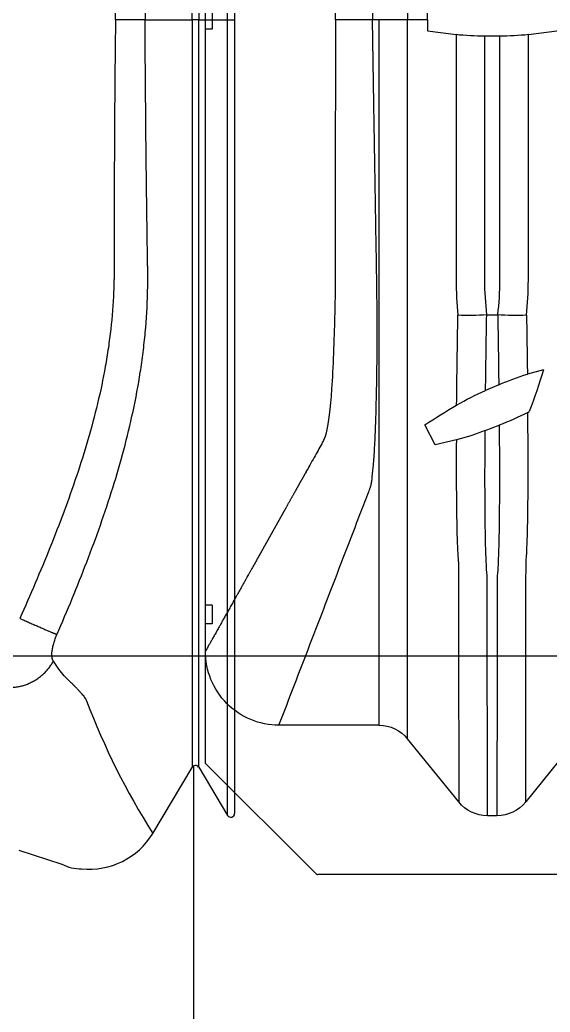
# Model space of a CAD drawing. Header units: millimetres. Extents: x -455371 to 117772, y -78417 to 116564.
# Drawn here: x -26186.3 to -26043.4, y 58876.5 to 59144 of the extents above; entities that cross this region are included whole.
import ezdxf

# ---------------------------------------------------------------- set-up
doc = ezdxf.new("R2010")
doc.units = ezdxf.units.MM
doc.layers.get('0').update_dxf_attribs({"color": 255})
doc.layers.add('BETON-STOP', color=141, linetype='Continuous')
doc.layers.add('Contorno-Cupolex', color=3, linetype='Continuous')
doc.layers.add('Cls', color=7, linetype='Continuous', lineweight=25)
doc.layers.add('quote', color=5, linetype='Continuous', lineweight=15)

# ---------------------------------------------------------------- blocks, each defined once
blk = doc.blocks.new('Cupolex H50')
at = {"layer": 'Contorno-Cupolex', "linetype": 'Continuous'}
for p, q in [((19749.908, 10213.89), (19749.908, 10192.535)), ((19747.5, 10192.535), (19746.707, 10192.535)), ((19747.5, 10192.535), (19748.773, 10192.535)), ((19748.944, 10192.535), (19748.773, 10192.535)), ((19748.944, 10192.535), (19749.723, 10192.535)), ((19749.723, 10192.535), (19749.908, 10192.535)), ((19749.908, 10192.535), (19749.908, 10171.18)), ((19747.709, 10170.646), (19748.773, 10172.417)), ((19748.808, 10172.46), (19748.808, 10172.452)), ((19748.808, 10172.452), (19748.808, 10164.735)), ((19748.944, 10172.425), (19749.723, 10171.128)), ((19744.105, 10170.197), (19745.264, 10169.82))]:
    blk.add_line(p, q, dxfattribs=at)
for centre, radius, start, end in [((19764.175, 10181.087), 19.498, 200.643, 212.3798), ((19748.859, 10172.365), 0.1, 120.3283, 149.0672), ((19748.858, 10172.374), 0.0994, 30.7422, 120.2295), ((19749.809, 10171.179), 0.0998, 210.9627, 0.7224), ((19746.005, 10171.669), 1.987, 263.9429, 329.0129), ((19745.761, 10170.723), 1.031, 241.1482, 271.9019)]:
    blk.add_arc(centre, radius, start, end, dxfattribs=at)
for points, knots in [([(19745.13, 10209.074), (19745.226, 10208.852), (19745.415, 10208.415), (19745.683, 10207.765), (19745.984, 10207), (19746.307, 10206.125), (19746.754, 10204.783), (19747.123, 10203.419), (19747.385, 10202.017), (19747.519, 10200.951), (19747.572, 10200.056), (19747.576, 10199.431), (19747.571, 10199.077), (19747.562, 10198.553), (19747.552, 10197.768), (19747.533, 10196.369), (19747.514, 10194.625), (19747.505, 10193.229), (19747.5, 10192.535)], [0, 0, 0, 0, 0.042924, 0.084471, 0.124692, 0.188647, 0.249907, 0.375615, 0.438991, 0.50263, 0.566109, 0.597857, 0.613444, 0.628905, 0.690742, 0.752592, 0.876921, 1, 1, 1, 1]), ([(19746.707, 10192.535), (19746.703, 10192.885), (19746.695, 10193.585), (19746.682, 10194.984), (19746.673, 10196.383), (19746.669, 10197.783), (19746.667, 10198.57), (19746.668, 10199.094), (19746.668, 10199.435), (19746.655, 10200.025), (19746.59, 10200.865), (19746.442, 10201.867), (19746.232, 10202.86), (19746.013, 10203.678), (19745.816, 10204.328), (19745.606, 10204.976), (19745.319, 10205.782), (19744.941, 10206.753), (19744.545, 10207.706), (19744.267, 10208.337), (19744.133, 10208.64)], [0, 0, 0, 0, 0.063564, 0.127097, 0.254201, 0.31775, 0.381331, 0.397214, 0.41286, 0.44336, 0.504368, 0.565708, 0.627174, 0.688693, 0.719527, 0.750429, 0.81247, 0.874829, 0.93973, 1, 1, 1, 1]), ([(19749.723, 10192.535), (19749.723, 10193.771), (19749.723, 10195.007), (19749.723, 10196.861), (19749.723, 10197.479), (19749.723, 10198.406), (19749.723, 10198.716), (19749.723, 10199.118), (19749.723, 10199.21), (19749.723, 10199.303)], [0, 0, 0, 0, 0.0625, 0.0625, 0.09375, 0.09375, 0.109375, 0.109375, 0.1140744, 0.1140744, 0.1140744, 0.1140744]), ([(19748.773, 10192.535), (19748.773, 10193.744), (19748.773, 10194.952), (19748.773, 10196.516), (19748.773, 10196.872), (19748.773, 10197.227)], [0, 0, 0, 0, 0.0625, 0.0625, 0.08086931, 0.08086931, 0.08086931, 0.08086931]), ([(19746.707, 10192.535), (19746.69, 10191.136), (19746.679, 10189.736), (19746.671, 10187.987), (19746.67, 10187.637), (19746.668, 10186.937), (19746.668, 10186.588), (19746.668, 10186.15), (19746.668, 10186.062), (19746.668, 10185.931), (19746.668, 10185.888), (19746.668, 10185.802), (19746.668, 10185.759), (19746.667, 10185.674), (19746.667, 10185.632), (19746.666, 10185.549), (19746.665, 10185.507), (19746.662, 10185.381), (19746.659, 10185.297), (19746.642, 10184.878), (19746.616, 10184.543), (19746.56, 10184.041), (19746.538, 10183.874), (19746.489, 10183.54), (19746.462, 10183.373), (19746.372, 10182.873), (19746.302, 10182.542), (19746.066, 10181.554), (19745.874, 10180.904), (19745.549, 10179.935), (19745.435, 10179.613), (19745.196, 10178.971), (19745.071, 10178.651), (19744.686, 10177.694), (19744.414, 10177.061), (19744.133, 10176.43)], [0, 0, 0, 0, 0.25, 0.25, 0.3125, 0.3125, 0.375, 0.375, 0.390625, 0.390625, 0.398438, 0.398438, 0.40625, 0.40625, 0.414062, 0.414062, 0.421875, 0.421875, 0.4375, 0.4375, 0.5, 0.5, 0.53125, 0.53125, 0.5625, 0.5625, 0.625, 0.625, 0.75, 0.75, 0.8125, 0.8125, 0.875, 0.875, 1, 1, 1, 1]), ([(19745.13, 10175.996), (19745.411, 10176.639), (19745.68, 10177.288), (19746.06, 10178.275), (19746.182, 10178.606), (19746.416, 10179.272), (19746.528, 10179.607), (19746.844, 10180.619), (19747.029, 10181.303), (19747.253, 10182.347), (19747.319, 10182.698), (19747.402, 10183.23), (19747.427, 10183.408), (19747.471, 10183.764), (19747.491, 10183.943), (19747.54, 10184.478), (19747.561, 10184.835), (19747.572, 10185.283), (19747.574, 10185.372), (19747.575, 10185.507), (19747.575, 10185.551), (19747.575, 10185.641), (19747.575, 10185.686), (19747.574, 10185.775), (19747.573, 10185.819), (19747.572, 10185.907), (19747.571, 10185.95), (19747.569, 10186.081), (19747.568, 10186.168), (19747.561, 10186.604), (19747.556, 10186.953), (19747.547, 10187.651), (19747.542, 10187.999), (19747.521, 10189.744), (19747.508, 10191.139), (19747.5, 10192.535)], [0, 0, 0, 0, 0.125, 0.125, 0.1875, 0.1875, 0.25, 0.25, 0.375, 0.375, 0.4375, 0.4375, 0.46875, 0.46875, 0.5, 0.5, 0.5625, 0.5625, 0.578125, 0.578125, 0.585938, 0.585938, 0.59375, 0.59375, 0.601562, 0.601562, 0.609375, 0.609375, 0.625, 0.625, 0.6875, 0.6875, 0.75, 0.75, 1, 1, 1, 1]), ([(19748.773, 10192.535), (19748.773, 10191.326), (19748.773, 10190.118), (19748.773, 10188.552), (19748.773, 10188.195), (19748.773, 10187.838)], [0, 0, 0, 0, 0.0625, 0.0625, 0.0809509, 0.0809509, 0.0809509, 0.0809509]), ([(19749.723, 10184.463), (19749.723, 10184.646), (19749.723, 10184.831), (19749.723, 10185.172), (19749.723, 10185.329), (19749.723, 10185.642), (19749.723, 10185.799), (19749.723, 10186.269), (19749.723, 10186.582), (19749.723, 10187.522), (19749.723, 10188.149), (19749.723, 10190.029), (19749.723, 10191.282), (19749.723, 10192.535)], [0.8657575, 0.8657575, 0.8657575, 0.8657575, 0.875, 0.875, 0.8828125, 0.8828125, 0.890625, 0.890625, 0.90625, 0.90625, 0.9375, 0.9375, 1, 1, 1, 1]), ([(19748.944, 10172.425), (19748.944, 10173.924), (19748.944, 10175.43), (19748.944, 10177.313), (19748.944, 10177.689), (19748.944, 10178.254), (19748.944, 10178.442), (19748.944, 10178.678), (19748.944, 10178.725), (19748.944, 10178.819), (19748.944, 10178.86), (19748.944, 10178.985), (19748.944, 10179.064), (19748.944, 10179.26), (19748.944, 10179.38), (19748.944, 10179.789), (19748.944, 10180.126), (19748.944, 10180.727), (19748.944, 10180.943), (19748.944, 10181.397), (19748.944, 10181.635), (19748.944, 10182.384), (19748.944, 10182.935), (19748.944, 10183.786), (19748.944, 10184.076), (19748.944, 10184.666), (19748.944, 10184.97), (19748.944, 10185.574), (19748.944, 10185.877), (19748.944, 10186.482), (19748.944, 10186.785), (19748.944, 10187.693), (19748.944, 10188.298), (19748.944, 10189.98), (19748.944, 10191.057), (19748.944, 10192.134)], [0, 0, 0, 0, 0.5, 0.5, 0.625, 0.625, 0.6875, 0.6875, 0.703125, 0.703125, 0.71875, 0.71875, 0.734375, 0.734375, 0.75, 0.75, 0.78125, 0.78125, 0.796875, 0.796875, 0.8125, 0.8125, 0.84375, 0.84375, 0.859375, 0.859375, 0.875, 0.875, 0.890625, 0.890625, 0.90625, 0.90625, 0.9375, 0.9375, 0.9930906, 0.9930906, 0.9930906, 0.9930906]), ([(19748.773, 10187.838), (19748.773, 10187.591), (19748.773, 10187.343), (19748.773, 10186.794), (19748.773, 10186.492), (19748.773, 10185.887), (19748.773, 10185.585), (19748.773, 10184.982), (19748.773, 10184.68), (19748.773, 10184.082), (19748.773, 10183.791), (19748.773, 10183.222), (19748.773, 10182.944), (19748.773, 10182.402), (19748.773, 10182.137), (19748.773, 10181.383), (19748.773, 10180.929), (19748.773, 10180.122), (19748.773, 10179.784), (19748.773, 10179.377), (19748.773, 10179.257), (19748.773, 10179.059), (19748.773, 10178.981), (19748.773, 10178.888), (19748.773, 10178.863), (19748.773, 10178.816), (19748.773, 10178.792), (19748.773, 10178.722), (19748.773, 10178.675), (19748.773, 10178.439), (19748.773, 10178.251), (19748.773, 10177.686), (19748.773, 10177.309), (19748.773, 10176.069), (19748.773, 10175.206), (19748.773, 10174.345)], [0.0809509, 0.0809509, 0.0809509, 0.0809509, 0.09375, 0.09375, 0.109375, 0.109375, 0.125, 0.125, 0.140625, 0.140625, 0.15625, 0.15625, 0.171875, 0.171875, 0.1875, 0.1875, 0.21875, 0.21875, 0.25, 0.25, 0.265625, 0.265625, 0.28125, 0.28125, 0.2890625, 0.2890625, 0.296875, 0.296875, 0.3125, 0.3125, 0.375, 0.375, 0.5, 0.5, 0.786222, 0.786222, 0.786222, 0.786222]), ([(19749.723, 10177.495), (19749.723, 10177.51), (19749.723, 10177.525), (19749.723, 10177.565), (19749.723, 10177.588), (19749.723, 10177.644), (19749.723, 10177.677), (19749.723, 10177.786), (19749.723, 10177.876), (19749.723, 10178.089), (19749.723, 10178.214), (19749.723, 10178.495), (19749.723, 10178.65), (19749.723, 10178.989), (19749.723, 10179.173), (19749.723, 10179.569), (19749.723, 10179.783), (19749.723, 10180.459), (19749.723, 10180.951), (19749.723, 10181.751), (19749.723, 10182.03), (19749.723, 10182.6), (19749.723, 10182.89), (19749.723, 10183.48), (19749.723, 10183.78), (19749.723, 10184.21), (19749.723, 10184.336), (19749.723, 10184.463)], [0.6826415, 0.6826415, 0.6826415, 0.6826415, 0.6875, 0.6875, 0.6953125, 0.6953125, 0.703125, 0.703125, 0.71875, 0.71875, 0.734375, 0.734375, 0.75, 0.75, 0.765625, 0.765625, 0.78125, 0.78125, 0.8125, 0.8125, 0.828125, 0.828125, 0.84375, 0.84375, 0.859375, 0.859375, 0.8657575, 0.8657575, 0.8657575, 0.8657575]), ([(19749.723, 10171.128), (19749.723, 10172.68), (19749.723, 10174.235), (19749.723, 10176.179), (19749.723, 10176.568), (19749.723, 10177.136), (19749.723, 10177.316), (19749.723, 10177.495)], [0, 0, 0, 0, 0.5, 0.5, 0.625, 0.625, 0.6826415, 0.6826415, 0.6826415, 0.6826415]), ([(19745.035, 10175.278), (19745.019, 10175.303), (19745.006, 10175.337), (19744.999, 10175.393), (19744.997, 10175.404), (19744.996, 10175.429), (19744.996, 10175.442), (19744.996, 10175.483), (19744.997, 10175.513), (19745.005, 10175.576), (19745.01, 10175.61), (19745.021, 10175.663), (19745.025, 10175.682), (19745.034, 10175.719), (19745.039, 10175.738), (19745.055, 10175.796), (19745.068, 10175.836), (19745.097, 10175.916), (19745.113, 10175.956), (19745.13, 10175.996)], [0, 0, 0, 0, 0.25, 0.25, 0.3125, 0.3125, 0.375, 0.375, 0.5, 0.5, 0.625, 0.625, 0.6875, 0.6875, 0.75, 0.75, 0.875, 0.875, 1, 1, 1, 1]), ([(19745.929, 10174.214), (19745.928, 10174.217), (19745.927, 10174.22), (19745.924, 10174.227), (19745.922, 10174.231), (19745.917, 10174.241), (19745.913, 10174.248), (19745.902, 10174.268), (19745.893, 10174.283), (19745.873, 10174.312), (19745.862, 10174.327), (19745.838, 10174.357), (19745.824, 10174.373), (19745.796, 10174.405), (19745.781, 10174.421), (19745.75, 10174.455), (19745.734, 10174.473), (19745.708, 10174.501), (19745.699, 10174.51), (19745.681, 10174.529), (19745.672, 10174.539), (19745.643, 10174.568), (19745.623, 10174.588), (19745.6, 10174.611), (19745.598, 10174.614), (19745.593, 10174.619), (19745.59, 10174.622), (19745.582, 10174.63), (19745.577, 10174.635), (19745.566, 10174.646), (19745.56, 10174.652), (19745.549, 10174.663), (19745.543, 10174.669), (19745.531, 10174.68), (19745.526, 10174.685), (19745.514, 10174.696), (19745.508, 10174.701), (19745.497, 10174.712), (19745.491, 10174.717), (19745.48, 10174.728), (19745.474, 10174.733), (19745.457, 10174.75), (19745.445, 10174.761), (19745.423, 10174.784), (19745.411, 10174.796), (19745.376, 10174.833), (19745.353, 10174.859), (19745.235, 10174.995), (19745.136, 10175.127), (19745.035, 10175.278)], [0, 0, 0, 0, 0.015625, 0.015625, 0.03125, 0.03125, 0.0625, 0.0625, 0.125, 0.125, 0.1875, 0.1875, 0.25, 0.25, 0.3125, 0.3125, 0.375, 0.375, 0.40625, 0.40625, 0.4375, 0.4375, 0.5, 0.5, 0.507812, 0.507812, 0.515625, 0.515625, 0.53125, 0.53125, 0.546875, 0.546875, 0.5625, 0.5625, 0.578125, 0.578125, 0.59375, 0.59375, 0.609375, 0.609375, 0.625, 0.625, 0.65625, 0.65625, 0.6875, 0.6875, 0.75, 0.75, 1, 1, 1, 1])]:
    blk.add_open_spline(points, degree=3, knots=knots, dxfattribs=at)
for points in [[(19748.944, 10192.978), (19748.944, 10192.83), (19748.944, 10192.683), (19748.944, 10192.535)], [(19748.944, 10192.134), (19748.944, 10192.267), (19748.944, 10192.401), (19748.944, 10192.535)], [(19748.773, 10174.345), (19748.773, 10173.701), (19748.773, 10173.058), (19748.773, 10172.417)]]:
    blk.add_open_spline(points, degree=3, dxfattribs=at)
for points, weights in [([(19744.133, 10176.43), (19744.873, 10176.1), (19745.13, 10175.996)], [1, 0.838288024156, 1]), ([(19743.551, 10174.607), (19744.536, 10174.363), (19745.035, 10175.278)], [1, 0.77386842912, 1])]:
    blk.add_rational_spline(points, weights, degree=2, dxfattribs=at)
blk = doc.blocks.new('*U2216')
at = {"xscale": 10.01836209701863, "yscale": 10.01836209701863, "zscale": 10.01836209701863}
blk.add_blockref('Cupolex H50', (-197296.95, -101829.74), dxfattribs=at)
blk = doc.blocks.new('*U2198')
at = {"layer": 'quote', "color": 0, "linetype": 'ByBlock', "lineweight": -2, "transparency": 16777216}
blk.add_blockref('*U2216', (2710, 0), dxfattribs=at)
blk = doc.blocks.new('Bs H50 tacca 4')
at = {"layer": 'BETON-STOP'}
for p, q in [((19672.558, 10052.839), (19675.568, 10055.839)), ((19675.568, 10055.839), (19675.579, 10055.839)), ((19692.858, 10055.839), (19675.579, 10055.839)), ((19680.411, 10054.254), (19680.156, 10054.254)), ((19679.383, 10053.884), (19678.008, 10052.189)), ((19682.085, 10052.772), (19681.184, 10053.884)), ((19672.558, 10049.089), (19672.558, 10052.839)), ((19678.008, 10052.189), (19678.008, 10032.839)), ((19677.236, 10051.819), (19674.546, 10051.819)), ((19677.236, 10032.839), (19677.236, 10051.819)), ((19672.747, 10049.089), (19672.558, 10049.089)), ((19672.558, 10048.589), (19672.558, 10049.089)), ((19672.747, 10048.589), (19672.747, 10049.089)), ((19672.747, 10048.589), (19672.558, 10048.589)), ((19672.558, 10033.089), (19672.558, 10048.589)), ((19678.745, 10044.27), (19678.47, 10043.734)), ((19679.319, 10044.143), (19678.745, 10044.27)), ((19680.094, 10043.891), (19680.471, 10043.744)), ((19681.242, 10043.4), (19681.279, 10043.38)), ((19680.46, 10042.661), (19680.105, 10042.815)), ((19681.661, 10042.253), (19681.23, 10042.373)), ((19680.135, 10040.779), (19680.142, 10040.779)), ((19680.142, 10040.779), (19680.425, 10040.779)), ((19680.425, 10040.779), (19680.432, 10040.779)), ((19672.747, 10033.089), (19672.558, 10033.089)), ((19672.558, 10032.589), (19672.558, 10033.089)), ((19672.747, 10032.589), (19672.747, 10033.089)), ((19678.543, 10033.139), (19679.31, 10033.237)), ((19678.543, 10032.839), (19678.543, 10033.139)), ((19680.484, 10033.275), (19680.083, 10033.275)), ((19681.257, 10033.237), (19682.024, 10033.139)), ((19677.062, 10032.839), (19676.066, 10032.839)), ((19677.236, 10032.839), (19677.062, 10032.839)), ((19678.008, 10032.839), (19677.236, 10032.839)), ((19678.543, 10032.839), (19678.008, 10032.839)), ((19678.543, 10032.839), (19678.543, 10032.539))]:
    blk.add_line(p, q, dxfattribs=at)
for centre, radius, start, end in [((19680.157, 10053.259), 0.995, 90.0853, 141.0771), ((19680.409, 10053.258), 0.996, 38.931, 89.9066), ((19677.234, 10052.815), 0.995, 270.0845, 321.0778), ((19674.551, 10049.839), 1.981, 90.1249, 180.3275), ((19677.802, 10038.174), 6.159, 68.148, 75.7364), ((19698.453, 10075.039), 37.139, 237.4487, 239.0025), ((19677.832, 10036.81), 7.42, 62.6401, 69.1643), ((20031.969, 10047.023), 352.663, 180.62038, 181.0131), ((19682.961, 10049.505), 7.274, 240.0223, 246.8784), ((19669.39, 10038.719), 12.77, 16.0673, 21.4049), ((20098.832, 10047.984), 418.759, 180.70721, 180.98586), ((19237.634, 10048.361), 442.863, 359.01905, 359.26254), ((19683.074, 10048.493), 6.392, 245.8601, 253.2339), ((19111.745, 10050.432), 569.543, 359.02971, 359.18931), ((19679.654, 10031.86), 8.932, 86.9126, 91.8782), ((19680.913, 10031.86), 8.932, 88.1218, 93.0874), ((19680.019, 10026.768), 6.508, 89.4367, 96.2533), ((19680.536, 10026.53), 6.746, 83.8671, 90.4429)]:
    blk.add_arc(centre, radius, start, end, dxfattribs=at)
for points, degree, knots in [([(19680.156, 10054.254), (19680.156, 10052.992), (19680.153, 10051.728), (19680.15, 10049.831), (19680.149, 10049.199), (19680.148, 10048.408), (19680.147, 10048.25), (19680.147, 10048.013), (19680.147, 10047.934), (19680.147, 10047.816), (19680.146, 10047.779), (19680.136, 10047.678), (19680.132, 10047.617), (19680.125, 10047.472), (19680.121, 10047.389), (19680.114, 10047.199), (19680.11, 10047.092), (19680.101, 10046.74), (19680.097, 10046.467), (19680.092, 10046.001), (19680.091, 10045.837), (19680.09, 10045.488), (19680.089, 10045.304), (19680.09, 10044.732), (19680.091, 10044.325), (19680.094, 10043.891)], 3, [0, 0, 0, 0, 0.5, 0.5, 0.75, 0.75, 0.8125, 0.8125, 0.84375, 0.84375, 0.859375, 0.859375, 0.875, 0.875, 0.890625, 0.890625, 0.90625, 0.90625, 0.9375, 0.9375, 0.953125, 0.953125, 0.96875, 0.96875, 1, 1, 1, 1]), ([(19680.471, 10043.744), (19680.475, 10044.19), (19680.477, 10044.608), (19680.478, 10045.385), (19680.476, 10045.748), (19680.471, 10046.391), (19680.467, 10046.672), (19680.458, 10047.036), (19680.455, 10047.148), (19680.447, 10047.348), (19680.444, 10047.436), (19680.436, 10047.588), (19680.432, 10047.653), (19680.425, 10047.734), (19680.422, 10047.758), (19680.42, 10047.8), (19680.42, 10047.819), (19680.42, 10047.918), (19680.42, 10047.998), (19680.42, 10048.235), (19680.419, 10048.394), (19680.417, 10049.186), (19680.417, 10049.82), (19680.413, 10051.722), (19680.411, 10052.989), (19680.411, 10054.254)], 3, [0, 0, 0, 0, 0.03125, 0.03125, 0.0625, 0.0625, 0.09375, 0.09375, 0.109375, 0.109375, 0.125, 0.125, 0.140625, 0.140625, 0.148437, 0.148437, 0.15625, 0.15625, 0.1875, 0.1875, 0.25, 0.25, 0.5, 0.5, 1, 1, 1, 1]), ([(19679.319, 10044.143), (19679.317, 10044.552), (19679.317, 10044.933), (19679.318, 10045.461), (19679.319, 10045.628), (19679.322, 10045.942), (19679.324, 10046.089), (19679.328, 10046.363), (19679.331, 10046.49), (19679.337, 10046.725), (19679.34, 10046.833), (19679.351, 10047.122), (19679.358, 10047.265), (19679.37, 10047.391), (19679.373, 10047.413), (19679.374, 10047.453), (19679.374, 10047.472), (19679.374, 10047.53), (19679.374, 10047.569), (19679.374, 10047.685), (19679.374, 10047.763), (19679.375, 10047.995), (19679.375, 10048.15), (19679.377, 10048.925), (19679.377, 10049.546), (19679.381, 10051.406), (19679.383, 10052.646), (19679.383, 10053.884)], 3, [0, 0, 0, 0, 0.03125, 0.03125, 0.046875, 0.046875, 0.0625, 0.0625, 0.078125, 0.078125, 0.09375, 0.09375, 0.125, 0.125, 0.132813, 0.132813, 0.140625, 0.140625, 0.15625, 0.15625, 0.1875, 0.1875, 0.25, 0.25, 0.5, 0.5, 1, 1, 1, 1]), ([(19681.184, 10053.884), (19681.184, 10052.621), (19681.186, 10051.355), (19681.189, 10049.456), (19681.19, 10048.823), (19681.192, 10048.032), (19681.192, 10047.873), (19681.193, 10047.636), (19681.193, 10047.557), (19681.193, 10047.458), (19681.192, 10047.439), (19681.195, 10047.396), (19681.199, 10047.372), (19681.206, 10047.291), (19681.21, 10047.226), (19681.217, 10047.074), (19681.221, 10046.986), (19681.228, 10046.787), (19681.231, 10046.675), (19681.24, 10046.311), (19681.244, 10046.03), (19681.248, 10045.552), (19681.249, 10045.383), (19681.25, 10045.025), (19681.25, 10044.837), (19681.248, 10044.255), (19681.246, 10043.84), (19681.242, 10043.4)], 3, [0, 0, 0, 0, 0.5, 0.5, 0.75, 0.75, 0.8125, 0.8125, 0.84375, 0.84375, 0.851563, 0.851563, 0.859375, 0.859375, 0.875, 0.875, 0.890625, 0.890625, 0.90625, 0.90625, 0.9375, 0.9375, 0.953125, 0.953125, 0.96875, 0.96875, 1, 1, 1, 1]), ([(19674.546, 10051.819), (19674.824, 10051.096), (19675.243, 10050.007), (19675.802, 10048.553), (19676.223, 10047.456), (19676.575, 10046.541), (19676.821, 10045.902), (19676.935, 10045.605), (19676.983, 10045.479), (19677, 10045.434), (19677.014, 10045.4), (19677.023, 10045.361), (19677.033, 10045.311), (19677.042, 10045.257), (19677.059, 10045.139), (19677.085, 10044.897), (19677.117, 10044.441), (19677.145, 10043.865), (19677.173, 10042.973), (19677.19, 10041.906), (19677.188, 10040.753), (19677.181, 10040.062), (19677.173, 10039.572), (19677.167, 10039.19), (19677.156, 10038.521), (19677.137, 10037.375), (19677.105, 10035.417), (19677.079, 10033.842), (19677.062, 10032.839)], 3, [0, 0, 0, 0, 0.247753, 0.372985, 0.498218, 0.623451, 0.686067, 0.717375, 0.725202, 0.729131, 0.732712, 0.736995, 0.741519, 0.744877, 0.748234, 0.763673, 0.77975, 0.795578, 0.811398, 0.843021, 0.858859, 0.874812, 0.879946, 0.885054, 0.895272, 0.915707, 0.946359, 1, 1, 1, 1]), ([(19676.066, 10032.839), (19676.057, 10039.785), (19676.056, 10039.827), (19676.056, 10040.198), (19676.051, 10040.544), (19676.046, 10040.886), (19676.036, 10041.219), (19676.027, 10041.552), (19676.013, 10041.864), (19676, 10042.174), (19675.983, 10042.453), (19675.966, 10042.731), (19675.946, 10042.972), (19675.926, 10043.213), (19675.904, 10043.412), (19675.881, 10043.608), (19675.857, 10043.756), (19675.833, 10043.903), (19675.806, 10044.003), (19675.793, 10044.052), (19675.78, 10044.089), (19675.773, 10044.107), (19675.767, 10044.122), (19675.761, 10044.135), (19675.754, 10044.148), (19675.752, 10044.151), (19675.747, 10044.16), (19675.743, 10044.167), (19675.739, 10044.174), (19675.737, 10044.177), (19675.722, 10044.204), (19675.709, 10044.227), (19675.688, 10044.265), (19675.631, 10044.367), (19675.552, 10044.508), (19675.416, 10044.75), (19675.28, 10044.993), (19675.239, 10045.067), (19674.736, 10045.964), (19674.31, 10046.723), (19673.647, 10047.907), (19672.673, 10049.644), (19672.57, 10049.827)], 2, [0, 0, 0, 0.127885, 0.127885, 0.143871, 0.143871, 0.159857, 0.159857, 0.175842, 0.175842, 0.191828, 0.191828, 0.207814, 0.207814, 0.223799, 0.223799, 0.239785, 0.239785, 0.255771, 0.255771, 0.263764, 0.263764, 0.26776, 0.26776, 0.271757, 0.271757, 0.273755, 0.273755, 0.275753, 0.275753, 0.279749, 0.279749, 0.287742, 0.287742, 0.319714, 0.319714, 0.383656, 0.383656, 0.511542, 0.511542, 0.767313, 0.767313, 1, 1, 1]), ([(19679.31, 10033.237), (19679.31, 10034.495), (19679.31, 10035.754), (19679.31, 10037.641), (19679.31, 10038.271), (19679.31, 10039.057), (19679.31, 10039.214), (19679.31, 10039.45), (19679.31, 10039.529), (19679.31, 10039.686), (19679.31, 10039.765), (19679.313, 10040.158), (19679.33, 10040.473), (19679.361, 10040.787)], 3, [0, 0, 0, 0, 0.5, 0.5, 0.75, 0.75, 0.8125, 0.8125, 0.84375, 0.84375, 0.875, 0.875, 1, 1, 1, 1]), ([(19680.142, 10040.779), (19680.105, 10040.466), (19680.086, 10040.154), (19680.083, 10039.763), (19680.083, 10039.685), (19680.083, 10039.529), (19680.083, 10039.45), (19680.083, 10039.216), (19680.083, 10039.06), (19680.083, 10038.278), (19680.083, 10037.653), (19680.083, 10035.777), (19680.083, 10034.526), (19680.083, 10033.275)], 3, [0, 0, 0, 0, 0.125, 0.125, 0.15625, 0.15625, 0.1875, 0.1875, 0.25, 0.25, 0.5, 0.5, 1, 1, 1, 1]), ([(19680.484, 10033.275), (19680.484, 10034.526), (19680.484, 10035.777), (19680.484, 10037.653), (19680.484, 10038.278), (19680.484, 10039.06), (19680.484, 10039.216), (19680.484, 10039.45), (19680.484, 10039.529), (19680.484, 10039.685), (19680.484, 10039.763), (19680.481, 10040.154), (19680.461, 10040.466), (19680.425, 10040.779)], 3, [0, 0, 0, 0, 0.5, 0.5, 0.75, 0.75, 0.8125, 0.8125, 0.84375, 0.84375, 0.875, 0.875, 1, 1, 1, 1]), ([(19681.206, 10040.787), (19681.237, 10040.473), (19681.254, 10040.159), (19681.257, 10039.766), (19681.257, 10039.687), (19681.256, 10039.53), (19681.257, 10039.451), (19681.257, 10039.215), (19681.257, 10039.058), (19681.257, 10038.271), (19681.256, 10037.642), (19681.257, 10035.754), (19681.257, 10034.496), (19681.257, 10033.237)], 3, [0, 0, 0, 0, 0.125, 0.125, 0.15625, 0.15625, 0.1875, 0.1875, 0.25, 0.25, 0.5, 0.5, 1, 1, 1, 1]), ([(19676.066, 10032.839), (19676.064, 10031.666), (19676.062, 10030.493), (19676.06, 10028.733), (19676.059, 10028.146), (19676.058, 10027.266), (19676.058, 10026.973), (19676.057, 10026.607), (19676.057, 10026.533), (19676.057, 10026.387), (19676.057, 10026.314), (19676.057, 10026.204), (19676.057, 10026.167), (19676.057, 10026.111), (19676.057, 10026.093), (19676.057, 10026.056), (19676.057, 10026.037), (19676.057, 10025.982), (19676.057, 10025.946), (19676.057, 10025.896), (19676.057, 10025.88), (19676.056, 10025.849), (19676.056, 10025.833), (19676.056, 10025.756), (19676.056, 10025.696), (19676.055, 10025.576), (19676.055, 10025.515), (19676.053, 10025.334), (19676.052, 10025.215), (19676.048, 10024.983), (19676.046, 10024.869), (19676.041, 10024.644), (19676.038, 10024.532), (19676.032, 10024.311), (19676.028, 10024.202), (19676.022, 10024.04), (19676.02, 10023.986), (19676.016, 10023.88), (19676.014, 10023.827), (19676.007, 10023.671), (19676.002, 10023.57), (19675.992, 10023.375), (19675.986, 10023.28), (19675.975, 10023.096), (19675.969, 10023.007), (19675.957, 10022.834), (19675.95, 10022.751), (19675.94, 10022.631), (19675.936, 10022.592), (19675.929, 10022.515), (19675.926, 10022.478), (19675.915, 10022.369), (19675.908, 10022.3), (19675.892, 10022.171), (19675.885, 10022.111), (19675.869, 10021.998), (19675.861, 10021.946), (19675.844, 10021.849), (19675.836, 10021.805), (19675.819, 10021.725), (19675.81, 10021.69), (19675.797, 10021.642), (19675.793, 10021.628), (19675.786, 10021.607), (19675.784, 10021.6), (19675.78, 10021.588), (19675.777, 10021.582), (19675.773, 10021.57), (19675.771, 10021.565), (19675.766, 10021.555), (19675.764, 10021.55), (19675.761, 10021.543), (19675.76, 10021.541), (19675.758, 10021.537), (19675.757, 10021.535), (19675.754, 10021.531), (19675.753, 10021.529), (19675.751, 10021.525), (19675.75, 10021.523), (19675.747, 10021.519), (19675.746, 10021.516), (19675.744, 10021.512), (19675.742, 10021.51), (19675.74, 10021.505), (19675.738, 10021.502), (19675.735, 10021.497), (19675.734, 10021.495), (19675.727, 10021.482), (19675.721, 10021.472), (19675.704, 10021.441), (19675.693, 10021.421), (19675.636, 10021.319), (19675.59, 10021.238), (19675.453, 10020.994), (19675.362, 10020.831), (19675.088, 10020.343), (19674.906, 10020.017), (19674.006, 10018.411), (19673.288, 10017.131), (19672.57, 10015.85)], 3, [0, 0, 0, 0, 0.063018, 0.063018, 0.094527, 0.094527, 0.110281, 0.110281, 0.11422, 0.11422, 0.118158, 0.118158, 0.120128, 0.120128, 0.121112, 0.121112, 0.122097, 0.122097, 0.124066, 0.124066, 0.125051, 0.125051, 0.126036, 0.126036, 0.129974, 0.129974, 0.133913, 0.133913, 0.14179, 0.14179, 0.149667, 0.149667, 0.157545, 0.157545, 0.165422, 0.165422, 0.16936, 0.16936, 0.173299, 0.173299, 0.181176, 0.181176, 0.189054, 0.189054, 0.196931, 0.196931, 0.204808, 0.204808, 0.208747, 0.208747, 0.212685, 0.212685, 0.220562, 0.220562, 0.22844, 0.22844, 0.236317, 0.236317, 0.244194, 0.244194, 0.252071, 0.252071, 0.25601, 0.25601, 0.257979, 0.257979, 0.259949, 0.259949, 0.261918, 0.261918, 0.263887, 0.263887, 0.264872, 0.264872, 0.265857, 0.265857, 0.266841, 0.266841, 0.267826, 0.267826, 0.268811, 0.268811, 0.269795, 0.269795, 0.27078, 0.27078, 0.271764, 0.271764, 0.275703, 0.275703, 0.28358, 0.28358, 0.315089, 0.315089, 0.378107, 0.378107, 0.504143, 0.504143, 1, 1, 1, 1]), ([(19674.546, 10013.858), (19675.104, 10015.309), (19675.661, 10016.759), (19676.36, 10018.577), (19676.501, 10018.944), (19676.712, 10019.494), (19676.782, 10019.677), (19676.888, 10019.952), (19676.923, 10020.043), (19676.967, 10020.158), (19676.976, 10020.181), (19676.989, 10020.215), (19676.994, 10020.227), (19676.999, 10020.241), (19677, 10020.244), (19677.003, 10020.25), (19677.004, 10020.253), (19677.006, 10020.258), (19677.007, 10020.261), (19677.009, 10020.266), (19677.01, 10020.268), (19677.011, 10020.273), (19677.012, 10020.276), (19677.014, 10020.281), (19677.014, 10020.284), (19677.016, 10020.289), (19677.017, 10020.292), (19677.018, 10020.298), (19677.019, 10020.302), (19677.021, 10020.311), (19677.023, 10020.318), (19677.026, 10020.333), (19677.028, 10020.341), (19677.031, 10020.358), (19677.032, 10020.366), (19677.035, 10020.384), (19677.037, 10020.393), (19677.042, 10020.422), (19677.045, 10020.442), (19677.054, 10020.507), (19677.06, 10020.555), (19677.072, 10020.663), (19677.078, 10020.723), (19677.089, 10020.854), (19677.094, 10020.924), (19677.105, 10021.074), (19677.11, 10021.154), (19677.12, 10021.324), (19677.125, 10021.414), (19677.132, 10021.556), (19677.134, 10021.604), (19677.138, 10021.704), (19677.141, 10021.755), (19677.147, 10021.91), (19677.151, 10022.018), (19677.158, 10022.24), (19677.161, 10022.355), (19677.168, 10022.591), (19677.17, 10022.713), (19677.176, 10022.963), (19677.178, 10023.092), (19677.181, 10023.29), (19677.182, 10023.357), (19677.183, 10023.492), (19677.184, 10023.56), (19677.186, 10023.764), (19677.187, 10023.903), (19677.188, 10024.183), (19677.189, 10024.324), (19677.188, 10024.612), (19677.188, 10024.757), (19677.186, 10025.052), (19677.185, 10025.202), (19677.183, 10025.426), (19677.182, 10025.5), (19677.18, 10025.649), (19677.179, 10025.724), (19677.178, 10025.817), (19677.177, 10025.835), (19677.177, 10025.873), (19677.176, 10025.891), (19677.176, 10025.947), (19677.175, 10025.983), (19677.174, 10026.038), (19677.174, 10026.057), (19677.173, 10026.093), (19677.173, 10026.112), (19677.172, 10026.167), (19677.171, 10026.203), (19677.17, 10026.313), (19677.168, 10026.387), (19677.166, 10026.533), (19677.165, 10026.606), (19677.159, 10026.973), (19677.154, 10027.266), (19677.139, 10028.146), (19677.13, 10028.733), (19677.101, 10030.493), (19677.082, 10031.666), (19677.062, 10032.839)], 3, [0, 0, 0, 0, 0.497274, 0.497274, 0.622956, 0.622956, 0.685796, 0.685796, 0.717217, 0.717217, 0.725072, 0.725072, 0.728999, 0.728999, 0.729981, 0.729981, 0.730963, 0.730963, 0.731945, 0.731945, 0.732927, 0.732927, 0.733909, 0.733909, 0.734891, 0.734891, 0.735873, 0.735873, 0.736854, 0.736854, 0.738818, 0.738818, 0.740782, 0.740782, 0.742746, 0.742746, 0.74471, 0.74471, 0.748637, 0.748637, 0.756492, 0.756492, 0.764347, 0.764347, 0.772202, 0.772202, 0.780057, 0.780057, 0.787913, 0.787913, 0.79184, 0.79184, 0.795768, 0.795768, 0.803623, 0.803623, 0.811478, 0.811478, 0.819333, 0.819333, 0.827188, 0.827188, 0.831116, 0.831116, 0.835043, 0.835043, 0.842898, 0.842898, 0.850753, 0.850753, 0.858608, 0.858608, 0.866463, 0.866463, 0.870391, 0.870391, 0.874319, 0.874319, 0.8753, 0.8753, 0.876282, 0.876282, 0.878246, 0.878246, 0.879228, 0.879228, 0.88021, 0.88021, 0.882174, 0.882174, 0.886101, 0.886101, 0.890029, 0.890029, 0.905739, 0.905739, 0.937159, 0.937159, 1, 1, 1, 1]), ([(19678.008, 10013.488), (19678.008, 10013.537), (19678.008, 10013.586), (19678.008, 10013.842), (19678.008, 10014.05), (19678.008, 10014.679), (19678.008, 10015.102), (19678.008, 10016.377), (19678.008, 10017.238), (19678.008, 10018.314), (19678.008, 10018.529), (19678.008, 10018.96), (19678.008, 10019.175), (19678.008, 10019.497), (19678.008, 10019.604), (19678.008, 10019.739), (19678.008, 10019.766), (19678.008, 10019.807), (19678.008, 10019.82), (19678.008, 10019.84), (19678.008, 10019.847), (19678.008, 10019.861), (19678.008, 10019.867), (19678.008, 10019.881), (19678.008, 10019.887), (19678.008, 10019.897), (19678.008, 10019.9), (19678.008, 10019.906), (19678.008, 10019.909), (19678.008, 10019.917), (19678.008, 10019.923), (19678.008, 10019.935), (19678.008, 10019.941), (19678.008, 10019.96), (19678.008, 10019.974), (19678.008, 10019.995), (19678.008, 10020.003), (19678.008, 10020.018), (19678.008, 10020.026), (19678.008, 10020.066), (19678.008, 10020.102), (19678.008, 10020.182), (19678.008, 10020.226), (19678.008, 10020.368), (19678.008, 10020.477), (19678.008, 10020.724), (19678.008, 10020.862), (19678.008, 10021.165), (19678.008, 10021.33), (19678.008, 10021.685), (19678.008, 10021.874), (19678.008, 10022.273), (19678.008, 10022.483), (19678.008, 10022.811), (19678.008, 10022.923), (19678.008, 10023.15), (19678.008, 10023.265), (19678.008, 10023.614), (19678.008, 10023.853), (19678.008, 10024.337), (19678.008, 10024.582), (19678.008, 10024.96), (19678.008, 10025.087), (19678.008, 10025.28), (19678.008, 10025.345), (19678.008, 10025.476), (19678.008, 10025.542), (19678.008, 10025.677), (19678.008, 10025.747), (19678.008, 10025.837), (19678.008, 10025.856), (19678.008, 10025.893), (19678.008, 10025.911), (19678.008, 10025.967), (19678.008, 10026.005), (19678.008, 10026.084), (19678.008, 10026.125), (19678.008, 10026.21), (19678.008, 10026.254), (19678.008, 10026.383), (19678.008, 10026.47), (19678.008, 10026.901), (19678.008, 10027.244), (19678.008, 10028.275), (19678.008, 10028.963), (19678.008, 10030.338), (19678.008, 10031.026), (19678.008, 10032.089), (19678.008, 10032.464), (19678.008, 10032.839)], 3, [0, 0, 0, 0, 0.016163, 0.016163, 0.085094, 0.085094, 0.222956, 0.222956, 0.498682, 0.498682, 0.567613, 0.567613, 0.636544, 0.636544, 0.67101, 0.67101, 0.679626, 0.679626, 0.683934, 0.683934, 0.686089, 0.686089, 0.688243, 0.688243, 0.690397, 0.690397, 0.691474, 0.691474, 0.692551, 0.692551, 0.694705, 0.694705, 0.696859, 0.696859, 0.701167, 0.701167, 0.703321, 0.703321, 0.705475, 0.705475, 0.714092, 0.714092, 0.722708, 0.722708, 0.739941, 0.739941, 0.757174, 0.757174, 0.774407, 0.774407, 0.79164, 0.79164, 0.808872, 0.808872, 0.817489, 0.817489, 0.826105, 0.826105, 0.843338, 0.843338, 0.860571, 0.860571, 0.869187, 0.869187, 0.873495, 0.873495, 0.877804, 0.877804, 0.882112, 0.882112, 0.883189, 0.883189, 0.884266, 0.884266, 0.88642, 0.88642, 0.888574, 0.888574, 0.890728, 0.890728, 0.895036, 0.895036, 0.912269, 0.912269, 0.946735, 0.946735, 0.981201, 0.981201, 1, 1, 1, 1])]:
    blk.add_open_spline(points, degree=degree, knots=knots, dxfattribs=at)
blk = doc.blocks.new('*U2177')
at = {"xscale": 10.01836209701863, "yscale": 10.01836209701863, "zscale": 10.01836209701863}
blk.add_blockref('Bs H50 tacca 4', (-197188.5, -100791.62), dxfattribs=at)
blk = doc.blocks.new('*U2178')
at = {"layer": 'quote', "color": 0, "linetype": 'ByBlock', "lineweight": -2, "transparency": 16777216}
blk.add_blockref('*U2177', (2690, 0), dxfattribs=at)

msp = doc.modelspace()

# ---------------------------------------------------------------- linework, layer by layer
at = {"layer": 'Cls'}
msp.add_lwpolyline([(-29514.5, 58972.48), (-25214.5, 58972.48), (-25214.5, 56172.48), (-29514.5, 56172.48)], close=True, dxfattribs=at)

# ---------------------------------------------------------------- block references
at = {"layer": 'quote'}
msp.add_blockref('*U2198', (-29403.22, 58861.2), dxfattribs=at)
at = {"layer": 'quote', "xscale": -1, "rotation": 180}
msp.add_blockref('*U2178', (-28724.69, 58864.96), dxfattribs=at)

doc.saveas('drawing.dxf')
